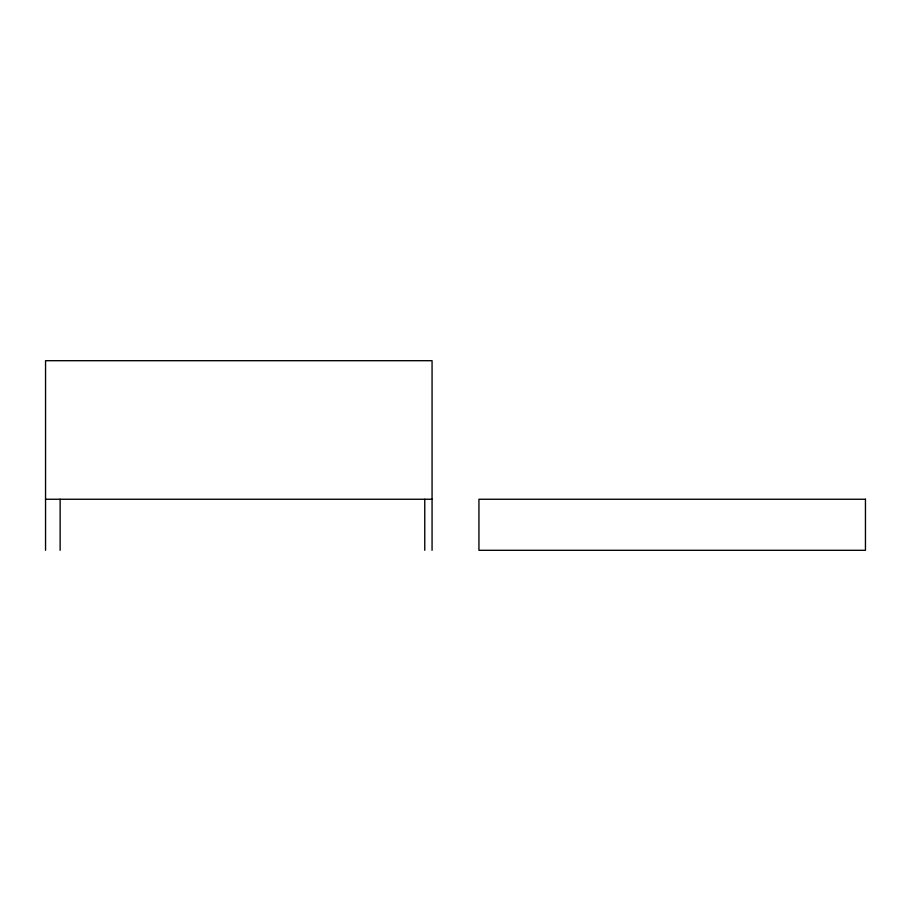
<?xml version="1.0" encoding="UTF-8"?>
<svg xmlns="http://www.w3.org/2000/svg" width="911" height="911" viewBox="0 0 911 911"><rect width="100%" height="100%" fill="white"/><g stroke="black" fill="none" stroke-linecap="round" stroke-linejoin="round"><path stroke-width="1.37" d="M45.55 499.251L432.065 499.251M432.065 550.301L432.065 360.699L45.55 360.699L45.55 550.301M424.765 499.251L424.765 550.301M60.137 499.251L60.137 550.301M865.45 499.251L478.935 499.251L478.935 550.301L865.45 550.301L865.45 499.251"/></g></svg>
